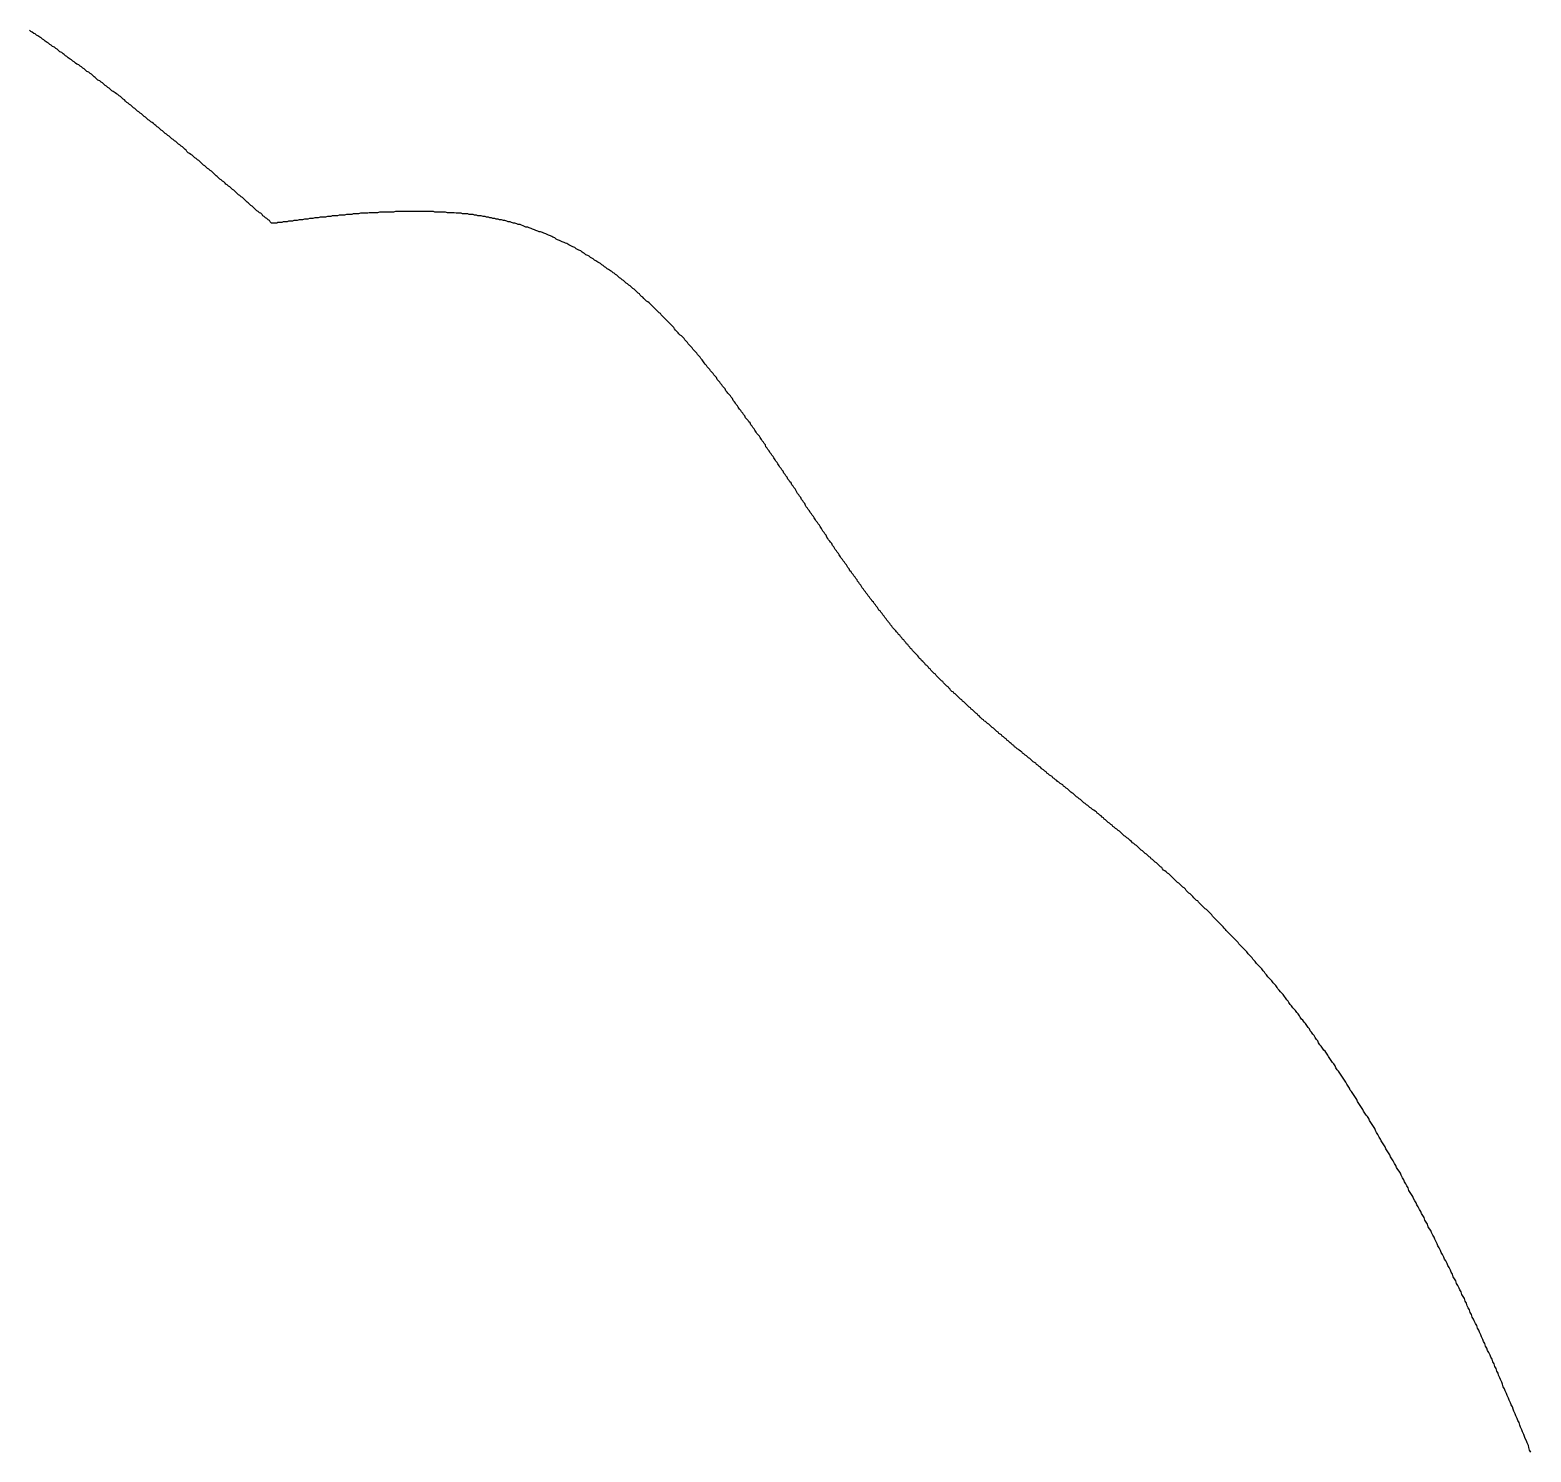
# Model space of a CAD drawing. Header units: millimetres. Extents: x 289 to 9778, y -894 to 6380.
# Drawn here: x 7155.1 to 7177.86, y -125 to -103.43 of the extents above; entities that cross this region are included whole.
import ezdxf

# ---------------------------------------------------------------- set-up
doc = ezdxf.new("R2010")
doc.units = ezdxf.units.MM
doc.layers.add('DRAW', color=7, linetype='Continuous')

msp = doc.modelspace()

# ---------------------------------------------------------------- linework, layer by layer
at = {"layer": 'DRAW'}
msp.add_polyline3d([(7177.86, -125.003, 0), (7177.84, -124.973, 0), (7177.83, -124.933, 0), (7177.82, -124.903, 0), (7177.8, -124.863, 0), (7177.79, -124.833, 0), (7177.77, -124.793, 0), (7177.76, -124.763, 0), (7177.75, -124.733, 0), (7177.73, -124.693, 0), (7177.72, -124.663, 0), (7177.7, -124.623, 0), (7177.69, -124.593, 0), (7177.68, -124.553, 0), (7177.66, -124.523, 0), (7177.65, -124.493, 0), (7177.63, -124.453, 0), (7177.62, -124.423, 0), (7177.6, -124.383, 0), (7177.59, -124.353, 0), (7177.58, -124.313, 0), (7177.56, -124.283, 0), (7177.55, -124.253, 0), (7177.53, -124.213, 0), (7177.52, -124.183, 0), (7177.5, -124.143, 0), (7177.49, -124.113, 0), (7177.47, -124.073, 0), (7177.46, -124.043, 0), (7177.44, -124.013, 0), (7177.43, -123.973, 0), (7177.42, -123.943, 0), (7177.4, -123.903, 0), (7177.39, -123.873, 0), (7177.37, -123.833, 0), (7177.36, -123.803, 0), (7177.34, -123.773, 0), (7177.33, -123.733, 0), (7177.31, -123.703, 0), (7177.3, -123.663, 0), (7177.28, -123.633, 0), (7177.27, -123.593, 0), (7177.25, -123.563, 0), (7177.24, -123.533, 0), (7177.22, -123.493, 0), (7177.2, -123.463, 0), (7177.19, -123.423, 0), (7177.17, -123.393, 0), (7177.16, -123.353, 0), (7177.14, -123.323, 0), (7177.13, -123.293, 0), (7177.11, -123.253, 0), (7177.1, -123.223, 0), (7177.08, -123.183, 0), (7177.07, -123.153, 0), (7177.05, -123.123, 0), (7177.04, -123.083, 0), (7177.02, -123.053, 0), (7177, -123.013, 0), (7176.99, -122.983, 0), (7176.97, -122.953, 0), (7176.96, -122.913, 0), (7176.94, -122.883, 0), (7176.93, -122.843, 0), (7176.91, -122.813, 0), (7176.89, -122.783, 0), (7176.88, -122.743, 0), (7176.86, -122.713, 0), (7176.85, -122.673, 0), (7176.83, -122.643, 0), (7176.81, -122.613, 0), (7176.8, -122.573, 0), (7176.78, -122.543, 0), (7176.77, -122.513, 0), (7176.75, -122.473, 0), (7176.73, -122.443, 0), (7176.72, -122.403, 0), (7176.7, -122.373, 0), (7176.68, -122.343, 0), (7176.67, -122.303, 0), (7176.65, -122.273, 0), (7176.64, -122.243, 0), (7176.62, -122.203, 0), (7176.6, -122.173, 0), (7176.59, -122.143, 0), (7176.57, -122.103, 0), (7176.55, -122.073, 0), (7176.54, -122.043, 0), (7176.52, -122.003, 0), (7176.5, -121.973, 0), (7176.49, -121.943, 0), (7176.47, -121.903, 0), (7176.45, -121.873, 0), (7176.44, -121.843, 0), (7176.42, -121.813, 0), (7176.4, -121.773, 0), (7176.39, -121.743, 0), (7176.37, -121.713, 0), (7176.35, -121.673, 0), (7176.34, -121.643, 0), (7176.32, -121.613, 0), (7176.3, -121.583, 0), (7176.29, -121.543, 0), (7176.27, -121.513, 0), (7176.25, -121.483, 0), (7176.24, -121.443, 0), (7176.22, -121.413, 0), (7176.2, -121.383, 0), (7176.19, -121.353, 0), (7176.17, -121.323, 0), (7176.15, -121.283, 0), (7176.13, -121.253, 0), (7176.12, -121.223, 0), (7176.1, -121.193, 0), (7176.08, -121.153, 0), (7176.07, -121.123, 0), (7176.05, -121.093, 0), (7176.03, -121.063, 0), (7176.01, -121.033, 0), (7176, -120.993, 0), (7175.98, -120.963, 0), (7175.96, -120.933, 0), (7175.94, -120.903, 0), (7175.93, -120.873, 0), (7175.91, -120.843, 0), (7175.89, -120.803, 0), (7175.88, -120.773, 0), (7175.86, -120.743, 0), (7175.84, -120.713, 0), (7175.82, -120.683, 0), (7175.81, -120.653, 0), (7175.79, -120.623, 0), (7175.77, -120.583, 0), (7175.75, -120.553, 0), (7175.73, -120.523, 0), (7175.72, -120.493, 0), (7175.7, -120.463, 0), (7175.68, -120.433, 0), (7175.66, -120.403, 0), (7175.65, -120.373, 0), (7175.63, -120.343, 0), (7175.61, -120.313, 0), (7175.59, -120.283, 0), (7175.58, -120.253, 0), (7175.56, -120.223, 0), (7175.54, -120.183, 0), (7175.52, -120.153, 0), (7175.5, -120.123, 0), (7175.49, -120.093, 0), (7175.47, -120.063, 0), (7175.45, -120.033, 0), (7175.43, -120.003, 0), (7175.41, -119.973, 0), (7175.4, -119.943, 0), (7175.38, -119.913, 0), (7175.36, -119.893, 0), (7175.34, -119.863, 0), (7175.32, -119.833, 0), (7175.31, -119.803, 0), (7175.29, -119.773, 0), (7175.27, -119.743, 0), (7175.25, -119.713, 0), (7175.23, -119.683, 0), (7175.22, -119.653, 0), (7175.2, -119.623, 0), (7175.18, -119.593, 0), (7175.16, -119.563, 0), (7175.14, -119.533, 0), (7175.12, -119.513, 0), (7175.11, -119.483, 0), (7175.09, -119.453, 0), (7175.07, -119.423, 0), (7175.05, -119.393, 0), (7175.03, -119.363, 0), (7175.02, -119.343, 0), (7175, -119.313, 0), (7174.98, -119.283, 0), (7174.96, -119.253, 0), (7174.94, -119.223, 0), (7174.92, -119.203, 0), (7174.9, -119.173, 0), (7174.89, -119.143, 0), (7174.87, -119.113, 0), (7174.85, -119.093, 0), (7174.83, -119.063, 0), (7174.81, -119.033, 0), (7174.79, -119.003, 0), (7174.78, -118.983, 0), (7174.76, -118.953, 0), (7174.74, -118.923, 0), (7174.72, -118.903, 0), (7174.7, -118.873, 0), (7174.68, -118.843, 0), (7174.66, -118.823, 0), (7174.64, -118.793, 0), (7174.63, -118.763, 0), (7174.61, -118.743, 0), (7174.59, -118.713, 0), (7174.57, -118.683, 0), (7174.55, -118.663, 0), (7174.53, -118.633, 0), (7174.51, -118.613, 0), (7174.5, -118.583, 0), (7174.48, -118.563, 0), (7174.46, -118.533, 0), (7174.44, -118.503, 0), (7174.42, -118.483, 0), (7174.4, -118.453, 0), (7174.38, -118.433, 0), (7174.36, -118.403, 0), (7174.35, -118.383, 0), (7174.33, -118.353, 0), (7174.31, -118.333, 0), (7174.29, -118.303, 0), (7174.27, -118.283, 0), (7174.25, -118.263, 0), (7174.23, -118.233, 0), (7174.21, -118.213, 0), (7174.19, -118.183, 0), (7174.18, -118.163, 0), (7174.16, -118.143, 0), (7174.14, -118.113, 0), (7174.12, -118.093, 0), (7174.1, -118.063, 0), (7174.08, -118.043, 0), (7174.06, -118.023, 0), (7174.04, -117.993, 0), (7174.02, -117.973, 0), (7174.01, -117.953, 0), (7173.99, -117.923, 0), (7173.97, -117.903, 0), (7173.95, -117.883, 0), (7173.93, -117.853, 0), (7173.91, -117.833, 0), (7173.89, -117.813, 0), (7173.87, -117.793, 0), (7173.85, -117.763, 0), (7173.83, -117.743, 0), (7173.82, -117.723, 0), (7173.8, -117.703, 0), (7173.78, -117.673, 0), (7173.76, -117.653, 0), (7173.74, -117.633, 0), (7173.72, -117.613, 0), (7173.7, -117.593, 0), (7173.68, -117.563, 0), (7173.66, -117.543, 0), (7173.64, -117.523, 0), (7173.63, -117.503, 0), (7173.61, -117.483, 0), (7173.59, -117.463, 0), (7173.57, -117.443, 0), (7173.55, -117.413, 0), (7173.53, -117.393, 0), (7173.51, -117.373, 0), (7173.49, -117.353, 0), (7173.47, -117.333, 0), (7173.45, -117.313, 0), (7173.43, -117.293, 0), (7173.42, -117.273, 0), (7173.4, -117.253, 0), (7173.38, -117.233, 0), (7173.36, -117.213, 0), (7173.34, -117.193, 0), (7173.32, -117.173, 0), (7173.3, -117.153, 0), (7173.28, -117.133, 0), (7173.26, -117.113, 0), (7173.24, -117.093, 0), (7173.23, -117.073, 0), (7173.21, -117.053, 0), (7173.19, -117.033, 0), (7173.17, -117.013, 0), (7173.15, -116.993, 0), (7173.13, -116.973, 0), (7173.11, -116.953, 0), (7173.09, -116.933, 0), (7173.07, -116.913, 0), (7173.05, -116.893, 0), (7173.03, -116.873, 0), (7173.02, -116.853, 0), (7173, -116.833, 0), (7172.98, -116.813, 0), (7172.96, -116.793, 0), (7172.94, -116.773, 0), (7172.92, -116.763, 0), (7172.9, -116.743, 0), (7172.88, -116.723, 0), (7172.86, -116.703, 0), (7172.84, -116.683, 0), (7172.82, -116.663, 0), (7172.81, -116.643, 0), (7172.79, -116.633, 0), (7172.77, -116.613, 0), (7172.75, -116.593, 0), (7172.73, -116.573, 0), (7172.71, -116.553, 0), (7172.69, -116.533, 0), (7172.67, -116.523, 0), (7172.65, -116.503, 0), (7172.63, -116.483, 0), (7172.62, -116.463, 0), (7172.6, -116.443, 0), (7172.58, -116.433, 0), (7172.56, -116.413, 0), (7172.54, -116.393, 0), (7172.52, -116.373, 0), (7172.5, -116.363, 0), (7172.48, -116.343, 0), (7172.46, -116.323, 0), (7172.44, -116.303, 0), (7172.43, -116.293, 0), (7172.41, -116.273, 0), (7172.39, -116.253, 0), (7172.37, -116.233, 0), (7172.35, -116.223, 0), (7172.33, -116.203, 0), (7172.31, -116.183, 0), (7172.29, -116.173, 0), (7172.27, -116.153, 0), (7172.26, -116.133, 0), (7172.24, -116.123, 0), (7172.22, -116.103, 0), (7172.2, -116.083, 0), (7172.18, -116.063, 0), (7172.16, -116.053, 0), (7172.14, -116.033, 0), (7172.12, -116.013, 0), (7172.1, -116.003, 0), (7172.09, -115.983, 0), (7172.07, -115.973, 0), (7172.05, -115.953, 0), (7172.03, -115.933, 0), (7172.01, -115.923, 0), (7171.99, -115.903, 0), (7171.97, -115.883, 0), (7171.95, -115.873, 0), (7171.93, -115.853, 0), (7171.92, -115.843, 0), (7171.9, -115.823, 0), (7171.88, -115.803, 0), (7171.86, -115.793, 0), (7171.84, -115.773, 0), (7171.82, -115.763, 0), (7171.8, -115.743, 0), (7171.78, -115.723, 0), (7171.77, -115.713, 0), (7171.75, -115.693, 0), (7171.73, -115.683, 0), (7171.71, -115.663, 0), (7171.69, -115.653, 0), (7171.67, -115.633, 0), (7171.65, -115.613, 0), (7171.64, -115.603, 0), (7171.62, -115.583, 0), (7171.6, -115.573, 0), (7171.58, -115.553, 0), (7171.56, -115.543, 0), (7171.54, -115.523, 0), (7171.52, -115.513, 0), (7171.51, -115.493, 0), (7171.49, -115.483, 0), (7171.47, -115.463, 0), (7171.45, -115.453, 0), (7171.43, -115.433, 0), (7171.41, -115.413, 0), (7171.39, -115.403, 0), (7171.38, -115.383, 0), (7171.36, -115.373, 0), (7171.34, -115.353, 0), (7171.32, -115.343, 0), (7171.3, -115.323, 0), (7171.28, -115.313, 0), (7171.27, -115.293, 0), (7171.25, -115.283, 0), (7171.23, -115.263, 0), (7171.21, -115.253, 0), (7171.19, -115.233, 0), (7171.17, -115.223, 0), (7171.16, -115.213, 0), (7171.14, -115.193, 0), (7171.12, -115.183, 0), (7171.1, -115.163, 0), (7171.08, -115.153, 0), (7171.06, -115.133, 0), (7171.05, -115.123, 0), (7171.03, -115.103, 0), (7171.01, -115.093, 0), (7170.99, -115.073, 0), (7170.97, -115.063, 0), (7170.95, -115.043, 0), (7170.94, -115.033, 0), (7170.92, -115.013, 0), (7170.9, -115.003, 0), (7170.88, -114.993, 0), (7170.86, -114.973, 0), (7170.85, -114.963, 0), (7170.83, -114.943, 0), (7170.81, -114.933, 0), (7170.79, -114.913, 0), (7170.77, -114.903, 0), (7170.76, -114.883, 0), (7170.74, -114.873, 0), (7170.72, -114.863, 0), (7170.7, -114.843, 0), (7170.68, -114.833, 0), (7170.67, -114.813, 0), (7170.65, -114.803, 0), (7170.63, -114.783, 0), (7170.61, -114.773, 0), (7170.6, -114.753, 0), (7170.58, -114.743, 0), (7170.56, -114.733, 0), (7170.54, -114.713, 0), (7170.52, -114.703, 0), (7170.51, -114.683, 0), (7170.49, -114.673, 0), (7170.47, -114.653, 0), (7170.45, -114.643, 0), (7170.44, -114.633, 0), (7170.42, -114.613, 0), (7170.4, -114.603, 0), (7170.38, -114.583, 0), (7170.36, -114.573, 0), (7170.35, -114.553, 0), (7170.33, -114.543, 0), (7170.31, -114.533, 0), (7170.29, -114.513, 0), (7170.28, -114.503, 0), (7170.26, -114.483, 0), (7170.24, -114.473, 0), (7170.22, -114.453, 0), (7170.21, -114.443, 0), (7170.19, -114.433, 0), (7170.17, -114.413, 0), (7170.15, -114.403, 0), (7170.14, -114.383, 0), (7170.12, -114.373, 0), (7170.1, -114.353, 0), (7170.09, -114.343, 0), (7170.07, -114.333, 0), (7170.05, -114.313, 0), (7170.03, -114.303, 0), (7170.02, -114.283, 0), (7170, -114.273, 0), (7169.98, -114.253, 0), (7169.96, -114.243, 0), (7169.95, -114.233, 0), (7169.93, -114.213, 0), (7169.91, -114.203, 0), (7169.9, -114.183, 0), (7169.88, -114.173, 0), (7169.86, -114.153, 0), (7169.84, -114.143, 0), (7169.83, -114.123, 0), (7169.81, -114.113, 0), (7169.79, -114.103, 0), (7169.78, -114.083, 0), (7169.76, -114.073, 0), (7169.74, -114.053, 0), (7169.73, -114.043, 0), (7169.71, -114.023, 0), (7169.69, -114.013, 0), (7169.67, -113.993, 0), (7169.66, -113.983, 0), (7169.64, -113.963, 0), (7169.62, -113.953, 0), (7169.61, -113.943, 0), (7169.59, -113.923, 0), (7169.57, -113.913, 0), (7169.56, -113.893, 0), (7169.54, -113.883, 0), (7169.52, -113.863, 0), (7169.51, -113.853, 0), (7169.49, -113.833, 0), (7169.47, -113.823, 0), (7169.46, -113.803, 0), (7169.44, -113.793, 0), (7169.42, -113.773, 0), (7169.41, -113.763, 0), (7169.39, -113.743, 0), (7169.37, -113.733, 0), (7169.36, -113.713, 0), (7169.34, -113.703, 0), (7169.32, -113.683, 0), (7169.31, -113.673, 0), (7169.29, -113.653, 0), (7169.28, -113.643, 0), (7169.26, -113.623, 0), (7169.24, -113.613, 0), (7169.23, -113.593, 0), (7169.21, -113.583, 0), (7169.19, -113.563, 0), (7169.18, -113.553, 0), (7169.16, -113.533, 0), (7169.15, -113.523, 0), (7169.13, -113.503, 0), (7169.11, -113.493, 0), (7169.1, -113.473, 0), (7169.08, -113.463, 0), (7169.06, -113.443, 0), (7169.05, -113.423, 0), (7169.03, -113.413, 0), (7169.02, -113.393, 0), (7169, -113.383, 0), (7168.98, -113.363, 0), (7168.97, -113.353, 0), (7168.95, -113.333, 0), (7168.94, -113.313, 0), (7168.92, -113.303, 0), (7168.9, -113.283, 0), (7168.89, -113.273, 0), (7168.87, -113.253, 0), (7168.86, -113.243, 0), (7168.84, -113.223, 0), (7168.83, -113.203, 0), (7168.81, -113.193, 0), (7168.79, -113.173, 0), (7168.78, -113.163, 0), (7168.76, -113.143, 0), (7168.75, -113.123, 0), (7168.73, -113.113, 0), (7168.72, -113.093, 0), (7168.7, -113.073, 0), (7168.68, -113.063, 0), (7168.67, -113.043, 0), (7168.65, -113.023, 0), (7168.64, -113.013, 0), (7168.62, -112.993, 0), (7168.61, -112.973, 0), (7168.59, -112.963, 0), (7168.58, -112.943, 0), (7168.56, -112.923, 0), (7168.55, -112.913, 0), (7168.53, -112.893, 0), (7168.51, -112.873, 0), (7168.5, -112.863, 0), (7168.48, -112.843, 0), (7168.47, -112.823, 0), (7168.45, -112.813, 0), (7168.44, -112.793, 0), (7168.42, -112.773, 0), (7168.41, -112.753, 0), (7168.39, -112.743, 0), (7168.38, -112.723, 0), (7168.36, -112.703, 0), (7168.35, -112.683, 0), (7168.33, -112.673, 0), (7168.32, -112.653, 0), (7168.3, -112.633, 0), (7168.29, -112.613, 0), (7168.27, -112.603, 0), (7168.26, -112.583, 0), (7168.24, -112.563, 0), (7168.23, -112.543, 0), (7168.21, -112.523, 0), (7168.2, -112.513, 0), (7168.18, -112.493, 0), (7168.17, -112.473, 0), (7168.15, -112.453, 0), (7168.14, -112.433, 0), (7168.12, -112.413, 0), (7168.11, -112.403, 0), (7168.09, -112.383, 0), (7168.08, -112.363, 0), (7168.06, -112.343, 0), (7168.05, -112.323, 0), (7168.03, -112.303, 0), (7168.02, -112.283, 0), (7168, -112.263, 0), (7167.99, -112.243, 0), (7167.97, -112.233, 0), (7167.96, -112.213, 0), (7167.95, -112.193, 0), (7167.93, -112.173, 0), (7167.92, -112.153, 0), (7167.9, -112.133, 0), (7167.89, -112.113, 0), (7167.87, -112.093, 0), (7167.86, -112.073, 0), (7167.84, -112.053, 0), (7167.83, -112.033, 0), (7167.81, -112.013, 0), (7167.8, -111.993, 0), (7167.78, -111.973, 0), (7167.77, -111.953, 0), (7167.75, -111.933, 0), (7167.74, -111.913, 0), (7167.72, -111.893, 0), (7167.71, -111.873, 0), (7167.7, -111.853, 0), (7167.68, -111.833, 0), (7167.67, -111.813, 0), (7167.65, -111.793, 0), (7167.64, -111.773, 0), (7167.62, -111.753, 0), (7167.61, -111.733, 0), (7167.59, -111.713, 0), (7167.58, -111.693, 0), (7167.56, -111.673, 0), (7167.55, -111.653, 0), (7167.53, -111.633, 0), (7167.52, -111.603, 0), (7167.5, -111.583, 0), (7167.49, -111.563, 0), (7167.48, -111.543, 0), (7167.46, -111.523, 0), (7167.45, -111.503, 0), (7167.43, -111.483, 0), (7167.42, -111.463, 0), (7167.4, -111.443, 0), (7167.39, -111.423, 0), (7167.37, -111.393, 0), (7167.36, -111.373, 0), (7167.34, -111.353, 0), (7167.33, -111.333, 0), (7167.31, -111.313, 0), (7167.3, -111.293, 0), (7167.29, -111.273, 0), (7167.27, -111.253, 0), (7167.26, -111.223, 0), (7167.24, -111.203, 0), (7167.23, -111.183, 0), (7167.21, -111.163, 0), (7167.2, -111.143, 0), (7167.18, -111.123, 0), (7167.17, -111.093, 0), (7167.15, -111.073, 0), (7167.14, -111.053, 0), (7167.12, -111.033, 0), (7167.11, -111.013, 0), (7167.1, -110.993, 0), (7167.08, -110.963, 0), (7167.07, -110.943, 0), (7167.05, -110.923, 0), (7167.04, -110.903, 0), (7167.02, -110.883, 0), (7167.01, -110.863, 0), (7166.99, -110.833, 0), (7166.98, -110.813, 0), (7166.96, -110.793, 0), (7166.95, -110.773, 0), (7166.93, -110.753, 0), (7166.92, -110.723, 0), (7166.9, -110.703, 0), (7166.89, -110.683, 0), (7166.87, -110.663, 0), (7166.86, -110.643, 0), (7166.85, -110.613, 0), (7166.83, -110.593, 0), (7166.82, -110.573, 0), (7166.8, -110.553, 0), (7166.79, -110.523, 0), (7166.77, -110.503, 0), (7166.76, -110.483, 0), (7166.74, -110.463, 0), (7166.73, -110.443, 0), (7166.71, -110.413, 0), (7166.7, -110.393, 0), (7166.68, -110.373, 0), (7166.67, -110.353, 0), (7166.65, -110.333, 0), (7166.64, -110.303, 0), (7166.62, -110.283, 0), (7166.61, -110.263, 0), (7166.59, -110.243, 0), (7166.58, -110.213, 0), (7166.56, -110.193, 0), (7166.55, -110.173, 0), (7166.53, -110.153, 0), (7166.52, -110.123, 0), (7166.5, -110.103, 0), (7166.49, -110.083, 0), (7166.47, -110.063, 0), (7166.46, -110.043, 0), (7166.44, -110.013, 0), (7166.43, -109.993, 0), (7166.41, -109.973, 0), (7166.4, -109.953, 0), (7166.38, -109.923, 0), (7166.37, -109.903, 0), (7166.35, -109.883, 0), (7166.34, -109.863, 0), (7166.32, -109.843, 0), (7166.31, -109.813, 0), (7166.29, -109.793, 0), (7166.28, -109.773, 0), (7166.26, -109.753, 0), (7166.25, -109.723, 0), (7166.23, -109.703, 0), (7166.22, -109.683, 0), (7166.2, -109.663, 0), (7166.19, -109.643, 0), (7166.17, -109.613, 0), (7166.16, -109.593, 0), (7166.14, -109.573, 0), (7166.12, -109.553, 0), (7166.11, -109.533, 0), (7166.09, -109.503, 0), (7166.08, -109.483, 0), (7166.06, -109.463, 0), (7166.05, -109.443, 0), (7166.03, -109.423, 0), (7166.02, -109.393, 0), (7166, -109.373, 0), (7165.99, -109.353, 0), (7165.97, -109.333, 0), (7165.95, -109.313, 0), (7165.94, -109.283, 0), (7165.92, -109.263, 0), (7165.91, -109.243, 0), (7165.89, -109.223, 0), (7165.88, -109.203, 0), (7165.86, -109.183, 0), (7165.84, -109.153, 0), (7165.83, -109.133, 0), (7165.81, -109.113, 0), (7165.8, -109.093, 0), (7165.78, -109.073, 0), (7165.76, -109.053, 0), (7165.75, -109.023, 0), (7165.73, -109.003, 0), (7165.72, -108.983, 0), (7165.7, -108.963, 0), (7165.68, -108.943, 0), (7165.67, -108.923, 0), (7165.65, -108.903, 0), (7165.64, -108.873, 0), (7165.62, -108.853, 0), (7165.6, -108.833, 0), (7165.59, -108.813, 0), (7165.57, -108.793, 0), (7165.56, -108.773, 0), (7165.54, -108.753, 0), (7165.52, -108.733, 0), (7165.51, -108.703, 0), (7165.49, -108.683, 0), (7165.47, -108.663, 0), (7165.46, -108.643, 0), (7165.44, -108.623, 0), (7165.42, -108.603, 0), (7165.41, -108.583, 0), (7165.39, -108.563, 0), (7165.37, -108.543, 0), (7165.36, -108.523, 0), (7165.34, -108.503, 0), (7165.32, -108.483, 0), (7165.31, -108.463, 0), (7165.29, -108.433, 0), (7165.27, -108.413, 0), (7165.26, -108.393, 0), (7165.24, -108.373, 0), (7165.22, -108.353, 0), (7165.21, -108.333, 0), (7165.19, -108.313, 0), (7165.17, -108.293, 0), (7165.15, -108.273, 0), (7165.14, -108.253, 0), (7165.12, -108.233, 0), (7165.1, -108.213, 0), (7165.08, -108.193, 0), (7165.07, -108.173, 0), (7165.05, -108.153, 0), (7165.03, -108.133, 0), (7165.02, -108.113, 0), (7165, -108.093, 0), (7164.98, -108.073, 0), (7164.96, -108.063, 0), (7164.94, -108.043, 0), (7164.93, -108.023, 0), (7164.91, -108.003, 0), (7164.89, -107.983, 0), (7164.87, -107.963, 0), (7164.86, -107.943, 0), (7164.84, -107.923, 0), (7164.82, -107.903, 0), (7164.8, -107.883, 0), (7164.78, -107.863, 0), (7164.77, -107.853, 0), (7164.75, -107.833, 0), (7164.73, -107.813, 0), (7164.71, -107.793, 0), (7164.69, -107.773, 0), (7164.67, -107.753, 0), (7164.66, -107.733, 0), (7164.64, -107.723, 0), (7164.62, -107.703, 0), (7164.6, -107.683, 0), (7164.58, -107.663, 0), (7164.56, -107.643, 0), (7164.54, -107.623, 0), (7164.53, -107.613, 0), (7164.51, -107.593, 0), (7164.49, -107.573, 0), (7164.47, -107.553, 0), (7164.45, -107.543, 0), (7164.43, -107.523, 0), (7164.41, -107.503, 0), (7164.39, -107.483, 0), (7164.37, -107.473, 0), (7164.35, -107.453, 0), (7164.34, -107.433, 0), (7164.32, -107.423, 0), (7164.3, -107.403, 0), (7164.28, -107.383, 0), (7164.26, -107.363, 0), (7164.24, -107.353, 0), (7164.22, -107.333, 0), (7164.2, -107.313, 0), (7164.18, -107.303, 0), (7164.16, -107.283, 0), (7164.14, -107.273, 0), (7164.12, -107.253, 0), (7164.1, -107.233, 0), (7164.08, -107.223, 0), (7164.06, -107.203, 0), (7164.04, -107.193, 0), (7164.02, -107.173, 0), (7164, -107.153, 0), (7163.98, -107.143, 0), (7163.96, -107.123, 0), (7163.94, -107.113, 0), (7163.92, -107.093, 0), (7163.9, -107.083, 0), (7163.87, -107.063, 0), (7163.85, -107.053, 0), (7163.83, -107.033, 0), (7163.81, -107.023, 0), (7163.79, -107.003, 0), (7163.77, -106.993, 0), (7163.75, -106.973, 0), (7163.73, -106.963, 0), (7163.71, -106.953, 0), (7163.68, -106.933, 0), (7163.66, -106.923, 0), (7163.64, -106.903, 0), (7163.62, -106.893, 0), (7163.6, -106.883, 0), (7163.58, -106.863, 0), (7163.56, -106.853, 0), (7163.53, -106.843, 0), (7163.51, -106.823, 0), (7163.49, -106.813, 0), (7163.47, -106.803, 0), (7163.45, -106.783, 0), (7163.42, -106.773, 0), (7163.4, -106.763, 0), (7163.38, -106.753, 0), (7163.36, -106.733, 0), (7163.33, -106.723, 0), (7163.31, -106.713, 0), (7163.29, -106.703, 0), (7163.27, -106.693, 0), (7163.24, -106.673, 0), (7163.22, -106.663, 0), (7163.2, -106.653, 0), (7163.17, -106.643, 0), (7163.15, -106.633, 0), (7163.13, -106.623, 0), (7163.1, -106.613, 0), (7163.08, -106.603, 0), (7163.06, -106.583, 0), (7163.03, -106.573, 0), (7163.01, -106.563, 0), (7162.99, -106.553, 0), (7162.96, -106.543, 0), (7162.94, -106.533, 0), (7162.92, -106.523, 0), (7162.89, -106.513, 0), (7162.87, -106.503, 0), (7162.84, -106.493, 0), (7162.82, -106.493, 0), (7162.8, -106.483, 0), (7162.77, -106.473, 0), (7162.75, -106.463, 0), (7162.72, -106.453, 0), (7162.7, -106.443, 0), (7162.67, -106.433, 0), (7162.65, -106.423, 0), (7162.62, -106.423, 0), (7162.6, -106.413, 0), (7162.58, -106.403, 0), (7162.55, -106.393, 0), (7162.53, -106.383, 0), (7162.5, -106.383, 0), (7162.48, -106.373, 0), (7162.45, -106.363, 0), (7162.43, -106.363, 0), (7162.4, -106.353, 0), (7162.38, -106.343, 0), (7162.35, -106.343, 0), (7162.33, -106.333, 0), (7162.3, -106.323, 0), (7162.28, -106.323, 0), (7162.25, -106.313, 0), (7162.22, -106.313, 0), (7162.2, -106.303, 0), (7162.17, -106.303, 0), (7162.15, -106.293, 0), (7162.12, -106.293, 0), (7162.1, -106.283, 0), (7162.07, -106.283, 0), (7162.05, -106.273, 0), (7162.02, -106.273, 0), (7162, -106.263, 0), (7161.97, -106.263, 0), (7161.94, -106.253, 0), (7161.92, -106.253, 0), (7161.89, -106.253, 0), (7161.87, -106.243, 0), (7161.84, -106.243, 0), (7161.82, -106.233, 0), (7161.79, -106.233, 0), (7161.76, -106.233, 0), (7161.74, -106.223, 0), (7161.71, -106.223, 0), (7161.69, -106.223, 0), (7161.66, -106.223, 0), (7161.64, -106.213, 0), (7161.61, -106.213, 0), (7161.58, -106.213, 0), (7161.56, -106.213, 0), (7161.53, -106.203, 0), (7161.51, -106.203, 0), (7161.48, -106.203, 0), (7161.45, -106.203, 0), (7161.43, -106.203, 0), (7161.4, -106.193, 0), (7161.38, -106.193, 0), (7161.35, -106.193, 0), (7161.32, -106.193, 0), (7161.3, -106.193, 0), (7161.27, -106.193, 0), (7161.24, -106.193, 0), (7161.22, -106.183, 0), (7161.19, -106.183, 0), (7161.17, -106.183, 0), (7161.14, -106.183, 0), (7161.11, -106.183, 0), (7161.09, -106.183, 0), (7161.06, -106.183, 0), (7161.03, -106.183, 0), (7161.01, -106.183, 0), (7160.98, -106.183, 0), (7160.96, -106.183, 0), (7160.93, -106.183, 0), (7160.9, -106.183, 0), (7160.88, -106.183, 0), (7160.85, -106.183, 0), (7160.82, -106.183, 0), (7160.8, -106.183, 0), (7160.77, -106.183, 0), (7160.75, -106.183, 0), (7160.72, -106.183, 0), (7160.69, -106.183, 0), (7160.67, -106.183, 0), (7160.64, -106.183, 0), (7160.61, -106.193, 0), (7160.59, -106.193, 0), (7160.56, -106.193, 0), (7160.53, -106.193, 0), (7160.51, -106.193, 0), (7160.48, -106.193, 0), (7160.45, -106.193, 0), (7160.43, -106.193, 0), (7160.4, -106.193, 0), (7160.37, -106.203, 0), (7160.35, -106.203, 0), (7160.32, -106.203, 0), (7160.3, -106.203, 0), (7160.27, -106.203, 0), (7160.24, -106.203, 0), (7160.22, -106.213, 0), (7160.19, -106.213, 0), (7160.16, -106.213, 0), (7160.14, -106.213, 0), (7160.11, -106.213, 0), (7160.08, -106.223, 0), (7160.06, -106.223, 0), (7160.03, -106.223, 0), (7160, -106.223, 0), (7159.98, -106.233, 0), (7159.95, -106.233, 0), (7159.92, -106.233, 0), (7159.9, -106.233, 0), (7159.87, -106.243, 0), (7159.84, -106.243, 0), (7159.82, -106.243, 0), (7159.79, -106.243, 0), (7159.76, -106.253, 0), (7159.74, -106.253, 0), (7159.71, -106.253, 0), (7159.68, -106.253, 0), (7159.66, -106.263, 0), (7159.63, -106.263, 0), (7159.61, -106.263, 0), (7159.58, -106.273, 0), (7159.55, -106.273, 0), (7159.53, -106.273, 0), (7159.5, -106.273, 0), (7159.47, -106.283, 0), (7159.45, -106.283, 0), (7159.42, -106.283, 0), (7159.39, -106.293, 0), (7159.37, -106.293, 0), (7159.34, -106.293, 0), (7159.31, -106.303, 0), (7159.29, -106.303, 0), (7159.26, -106.303, 0), (7159.23, -106.313, 0), (7159.21, -106.313, 0), (7159.18, -106.313, 0), (7159.15, -106.323, 0), (7159.13, -106.323, 0), (7159.1, -106.323, 0), (7159.08, -106.333, 0), (7159.05, -106.333, 0), (7159.02, -106.333, 0), (7159, -106.343, 0), (7158.97, -106.343, 0), (7158.94, -106.343, 0), (7158.92, -106.353, 0), (7158.89, -106.353, 0), (7158.86, -106.353, 0), (7158.84, -106.363, 0), (7158.81, -106.363, 0), (7158.78, -106.363, 0), (7158.76, -106.363, 0), (7158.74, -106.343, 0), (7158.73, -106.323, 0), (7158.71, -106.313, 0), (7158.69, -106.293, 0), (7158.67, -106.283, 0), (7158.65, -106.263, 0), (7158.63, -106.253, 0), (7158.62, -106.233, 0), (7158.6, -106.213, 0), (7158.58, -106.203, 0), (7158.56, -106.183, 0), (7158.54, -106.173, 0), (7158.52, -106.153, 0), (7158.5, -106.133, 0), (7158.49, -106.123, 0), (7158.47, -106.103, 0), (7158.45, -106.093, 0), (7158.43, -106.073, 0), (7158.41, -106.053, 0), (7158.39, -106.043, 0), (7158.37, -106.023, 0), (7158.36, -106.013, 0), (7158.34, -105.993, 0), (7158.32, -105.973, 0), (7158.3, -105.963, 0), (7158.28, -105.943, 0), (7158.26, -105.933, 0), (7158.24, -105.913, 0), (7158.22, -105.893, 0), (7158.21, -105.883, 0), (7158.19, -105.863, 0), (7158.17, -105.853, 0), (7158.15, -105.833, 0), (7158.13, -105.813, 0), (7158.11, -105.803, 0), (7158.09, -105.783, 0), (7158.07, -105.773, 0), (7158.06, -105.753, 0), (7158.04, -105.733, 0), (7158.02, -105.723, 0), (7158, -105.703, 0), (7157.98, -105.693, 0), (7157.96, -105.673, 0), (7157.94, -105.653, 0), (7157.92, -105.643, 0), (7157.9, -105.623, 0), (7157.89, -105.613, 0), (7157.87, -105.593, 0), (7157.85, -105.573, 0), (7157.83, -105.563, 0), (7157.81, -105.543, 0), (7157.79, -105.533, 0), (7157.77, -105.513, 0), (7157.75, -105.493, 0), (7157.73, -105.483, 0), (7157.71, -105.463, 0), (7157.7, -105.453, 0), (7157.68, -105.433, 0), (7157.66, -105.413, 0), (7157.64, -105.403, 0), (7157.62, -105.383, 0), (7157.6, -105.373, 0), (7157.58, -105.353, 0), (7157.56, -105.333, 0), (7157.54, -105.323, 0), (7157.52, -105.303, 0), (7157.5, -105.293, 0), (7157.48, -105.273, 0), (7157.47, -105.253, 0), (7157.45, -105.243, 0), (7157.43, -105.223, 0), (7157.41, -105.203, 0), (7157.39, -105.193, 0), (7157.37, -105.173, 0), (7157.35, -105.163, 0), (7157.33, -105.143, 0), (7157.31, -105.123, 0), (7157.29, -105.113, 0), (7157.27, -105.093, 0), (7157.25, -105.083, 0), (7157.23, -105.063, 0), (7157.21, -105.043, 0), (7157.19, -105.033, 0), (7157.17, -105.013, 0), (7157.15, -105.003, 0), (7157.13, -104.983, 0), (7157.11, -104.963, 0), (7157.09, -104.953, 0), (7157.07, -104.933, 0), (7157.05, -104.913, 0), (7157.03, -104.903, 0), (7157.01, -104.883, 0), (7156.99, -104.873, 0), (7156.97, -104.853, 0), (7156.95, -104.833, 0), (7156.93, -104.823, 0), (7156.91, -104.803, 0), (7156.89, -104.793, 0), (7156.87, -104.773, 0), (7156.85, -104.753, 0), (7156.83, -104.743, 0), (7156.81, -104.723, 0), (7156.79, -104.703, 0), (7156.77, -104.693, 0), (7156.75, -104.673, 0), (7156.73, -104.663, 0), (7156.71, -104.643, 0), (7156.69, -104.623, 0), (7156.67, -104.613, 0), (7156.65, -104.593, 0), (7156.63, -104.573, 0), (7156.61, -104.563, 0), (7156.59, -104.543, 0), (7156.57, -104.533, 0), (7156.55, -104.513, 0), (7156.53, -104.493, 0), (7156.51, -104.483, 0), (7156.49, -104.463, 0), (7156.47, -104.443, 0), (7156.45, -104.433, 0), (7156.43, -104.413, 0), (7156.41, -104.403, 0), (7156.39, -104.383, 0), (7156.36, -104.363, 0), (7156.34, -104.353, 0), (7156.32, -104.333, 0), (7156.3, -104.313, 0), (7156.28, -104.303, 0), (7156.26, -104.283, 0), (7156.24, -104.273, 0), (7156.22, -104.253, 0), (7156.2, -104.233, 0), (7156.18, -104.223, 0), (7156.16, -104.203, 0), (7156.13, -104.193, 0), (7156.11, -104.173, 0), (7156.09, -104.153, 0), (7156.07, -104.143, 0), (7156.05, -104.123, 0), (7156.03, -104.103, 0), (7156.01, -104.093, 0), (7155.99, -104.073, 0), (7155.96, -104.063, 0), (7155.94, -104.043, 0), (7155.92, -104.023, 0), (7155.9, -104.013, 0), (7155.88, -103.993, 0), (7155.86, -103.983, 0), (7155.84, -103.963, 0), (7155.81, -103.953, 0), (7155.79, -103.933, 0), (7155.77, -103.913, 0), (7155.75, -103.903, 0), (7155.73, -103.883, 0), (7155.71, -103.873, 0), (7155.68, -103.853, 0), (7155.66, -103.833, 0), (7155.64, -103.823, 0), (7155.62, -103.803, 0), (7155.6, -103.793, 0), (7155.58, -103.773, 0), (7155.55, -103.763, 0), (7155.53, -103.743, 0), (7155.51, -103.723, 0), (7155.49, -103.713, 0), (7155.47, -103.693, 0), (7155.44, -103.683, 0), (7155.42, -103.663, 0), (7155.4, -103.653, 0), (7155.38, -103.633, 0), (7155.36, -103.623, 0), (7155.33, -103.603, 0), (7155.31, -103.583, 0), (7155.29, -103.573, 0), (7155.27, -103.553, 0), (7155.25, -103.543, 0), (7155.22, -103.523, 0), (7155.2, -103.513, 0), (7155.18, -103.493, 0), (7155.16, -103.483, 0), (7155.13, -103.463, 0), (7155.11, -103.453, 0), (7155.09, -103.433, 0)], dxfattribs=at)

doc.saveas('drawing.dxf')
